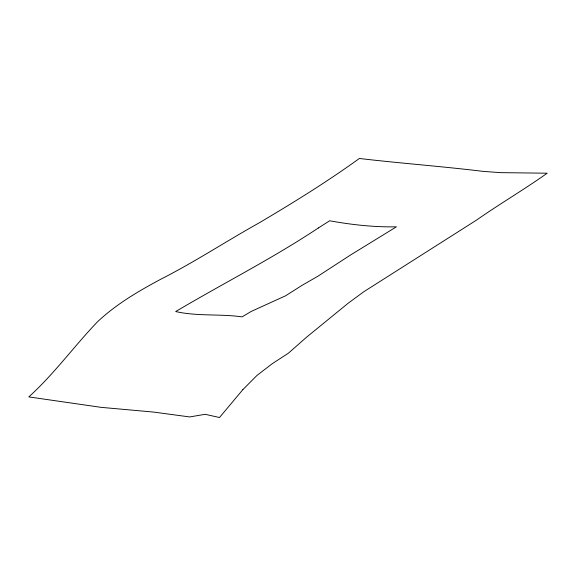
<?xml version="1.0" encoding="UTF-8"?>
<svg xmlns="http://www.w3.org/2000/svg" width="576" height="576" viewBox="0 0 576 576"><rect width="100%" height="100%" fill="white"/><g stroke="black" fill="none" stroke-linecap="round" stroke-linejoin="round"><path stroke-width="0.86" d="M242.892 389.599L219.499 417.521L205.157 414.302L189.706 416.938L153.749 412.092L101.074 407.347L28.8 396.914C54.022 374.126 73.951 346.392 97.387 321.898C116.071 304.279 138.355 291.226 160.877 279.173C194.796 261.972 226.598 240.984 259.805 222.509C293.76 202.385 327.355 181.606 359.366 158.479C400.601 163.325 442.008 166.356 483.221 171.389L500.63 172.649L547.2 173.203C524.102 189.598 499.63 203.926 476.424 220.162L363.73 291.787L348.214 303.185L306.634 337.133L288.36 353.225L272.347 363.629L257.011 375.394L242.892 389.599M318.341 227.981C272.405 258.523 223.085 283.435 175.694 311.551C197.431 316.505 220.068 313.718 242.1 316.872L251.086 311.501L285.638 295.769L301.738 285.538L318.197 276.034L350.215 255.211L396.425 226.807C373.99 227.261 351.698 224.755 329.666 220.788L318.341 227.981"/></g></svg>
